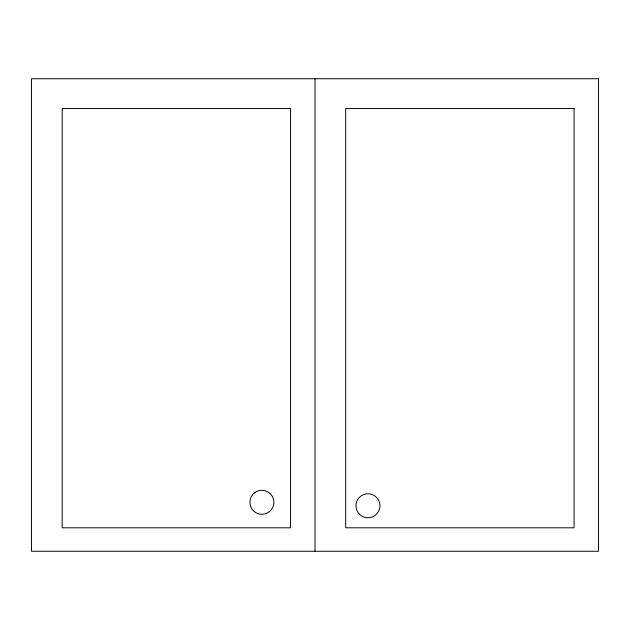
<?xml version="1.0" encoding="UTF-8"?>
<svg xmlns="http://www.w3.org/2000/svg" width="630" height="630" viewBox="0 0 630 630"><rect width="100%" height="100%" fill="white"/><g stroke="black" fill="none" stroke-linecap="round" stroke-linejoin="round"><path stroke-width="0.94" d="M315 78.75L315 551.25M598.5 78.75L31.5 78.75L31.5 551.25L598.5 551.25L598.5 78.75M290.564 108.462L62.189 108.462L62.189 527.806L290.564 527.806L290.564 108.462M574.064 108.462L345.689 108.462L345.689 527.806L574.064 527.806L574.064 108.462M253.433 510.772A11.986 11.986 0 0 0 273.491 505.394A11.986 11.986 0 0 0 258.812 490.715A11.986 11.986 0 0 0 253.433 510.772M359.47 514.245A11.986 11.986 0 0 0 379.528 508.875A11.986 11.986 0 0 0 364.849 494.188A11.986 11.986 0 0 0 359.47 514.245"/></g></svg>
